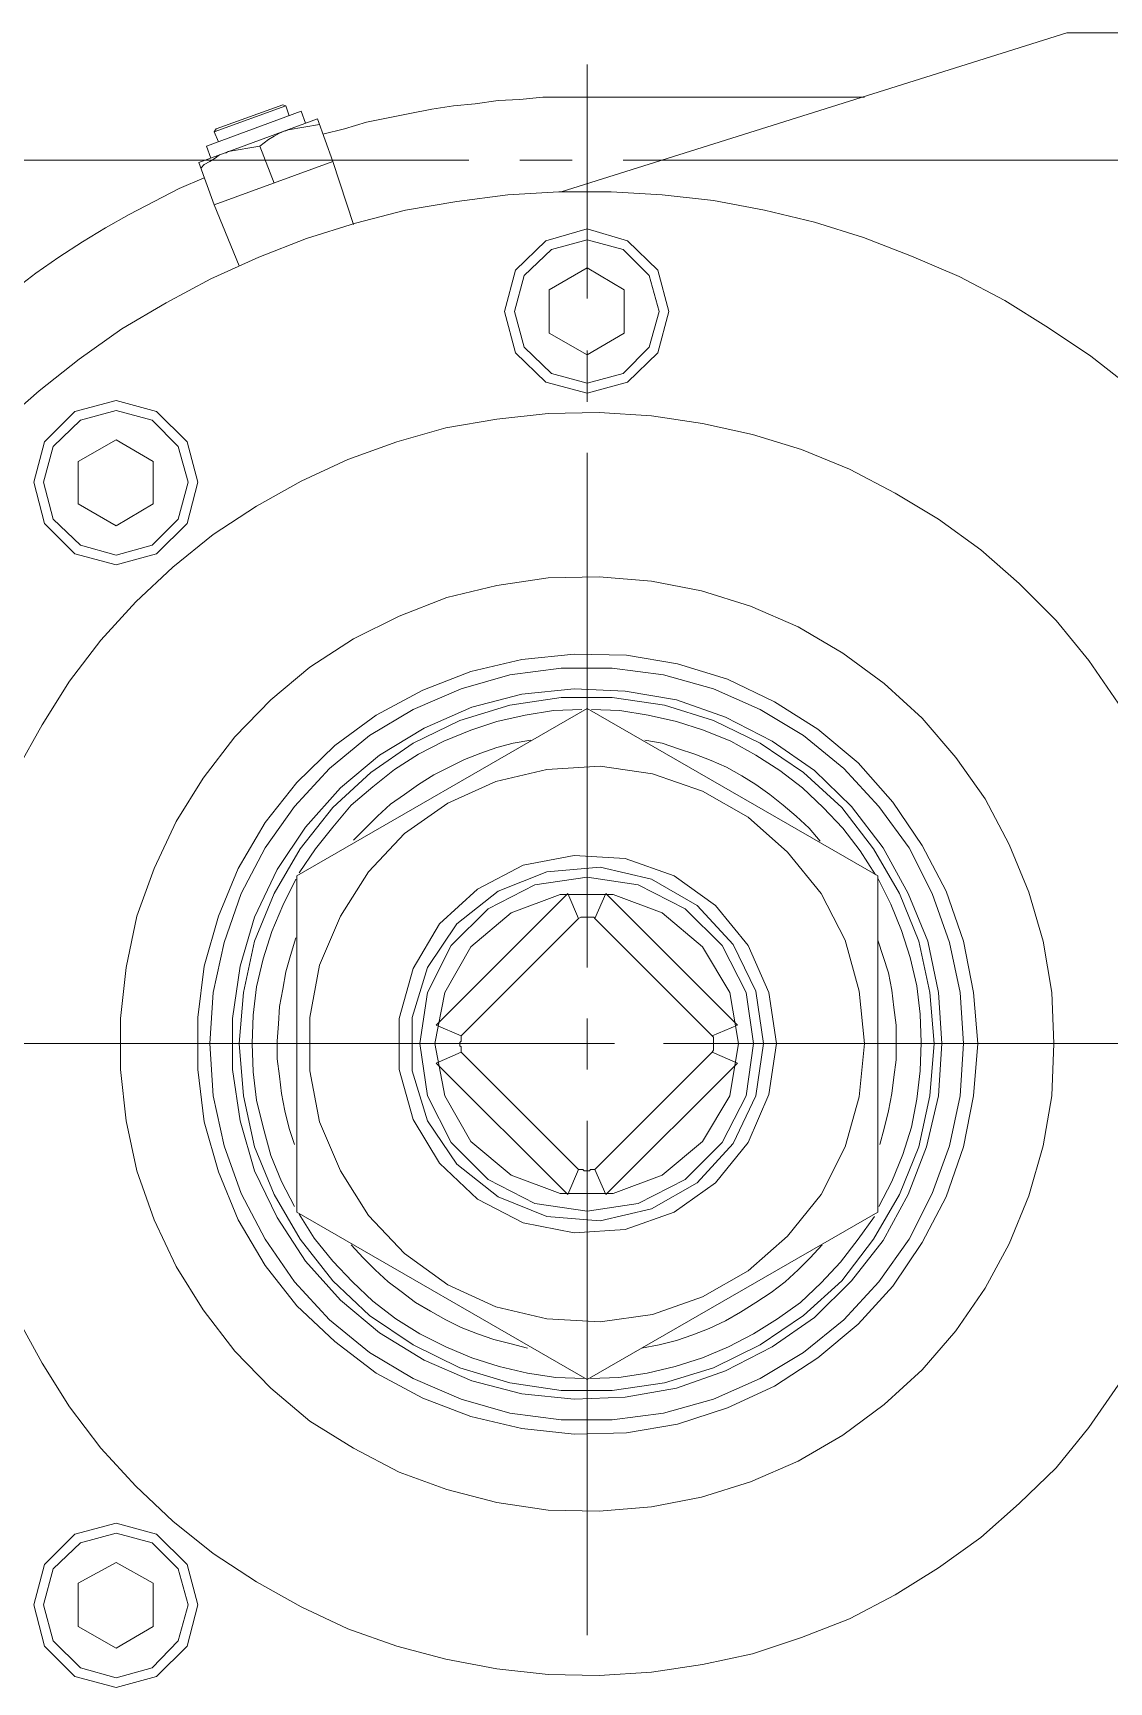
# Model space of a CAD drawing. Header units: millimetres. Extents: x 288 to 8834, y 20 to 9668.
# Drawn here: x 3253 to 3338.1, y 9006.3 to 9136.8 of the extents above; entities that cross this region are included whole.
import ezdxf

# ---------------------------------------------------------------- set-up
doc = ezdxf.new("R2010")
doc.units = ezdxf.units.MM
doc.layers.add('Layer1', color=7, linetype='Continuous')

# ---------------------------------------------------------------- blocks, each defined once
blk = doc.blocks.new('BLKF097')
at = {"layer": 'Layer1', "color": 7, "linetype": 'Continuous', "lineweight": 13}
for p, q in [((3271.26, 9128.14), (3270.92, 9127.88)), ((3271.61, 9128.4), (3271.26, 9128.14)), ((3272.04, 9128.66), (3271.61, 9128.4)), ((3272.47, 9128.91), (3272.04, 9128.66)), ((3272.9, 9129.09), (3272.47, 9128.91)), ((3272.98, 9129.09), (3272.9, 9129.09)), ((3273.16, 9129.17), (3272.98, 9129.09))]:
    blk.add_line(p, q, dxfattribs=at)
blk = doc.blocks.new('BLKF098')
at = {"layer": 'Layer1', "color": 7, "linetype": 'Continuous', "lineweight": 13}
for p, q in [((3267.39, 9126.93), (3266.96, 9126.67)), ((3267.73, 9127.19), (3267.39, 9126.93)), ((3268.16, 9127.36), (3267.73, 9127.19)), ((3268.25, 9127.36), (3268.16, 9127.36)), ((3268.42, 9127.45), (3268.25, 9127.36)), ((3266.96, 9126.67), (3266.52, 9126.42))]:
    blk.add_line(p, q, dxfattribs=at)
blk = doc.blocks.new('BLKF101')
at = {"layer": 'Layer1', "color": 7, "linetype": 'Continuous', "lineweight": 13}
for p, q in [((3273.84, 9070.1), (3296.84, 9083.36)), ((3273.84, 9043.49), (3273.84, 9070.1)), ((3319.83, 9070.1), (3319.83, 9043.49)), ((3296.84, 9030.23), (3273.84, 9043.49)), ((3319.83, 9043.49), (3296.84, 9030.23))]:
    blk.add_line(p, q, dxfattribs=at)
blk = doc.blocks.new('BLKF102')
at = {"layer": 'Layer1', "color": 7, "linetype": 'Continuous', "lineweight": 13}
for p, q in [((3293.65, 9078.54), (3289.6, 9077.59)), ((3297.87, 9078.8), (3293.65, 9078.54)), ((3302, 9078.19), (3297.87, 9078.8)), ((3289.6, 9077.59), (3285.81, 9075.87)), ((3305.97, 9076.81), (3302, 9078.19)), ((3285.81, 9075.87), (3282.37, 9073.46)), ((3309.58, 9074.75), (3305.97, 9076.81)), ((3312.68, 9071.99), (3309.58, 9074.75)), ((3282.37, 9073.46), (3279.53, 9070.44)), ((3315.35, 9068.72), (3312.68, 9071.99)), ((3279.53, 9070.44), (3277.29, 9066.91)), ((3317.25, 9065.02), (3315.35, 9068.72)), ((3277.29, 9066.91), (3275.65, 9063.04)), ((3318.37, 9060.97), (3317.25, 9065.02)), ((3275.65, 9063.04), (3274.88, 9058.9)), ((3318.8, 9056.84), (3318.37, 9060.97)), ((3274.88, 9058.9), (3274.88, 9054.68)), ((3274.88, 9054.68), (3275.65, 9050.64)), ((3317.25, 9048.66), (3318.37, 9052.62)), ((3275.65, 9050.64), (3277.29, 9046.76)), ((3315.35, 9044.87), (3317.25, 9048.66)), ((3277.29, 9046.76), (3279.53, 9043.23)), ((3312.68, 9041.59), (3315.35, 9044.87)), ((3279.53, 9043.23), (3282.37, 9040.22)), ((3309.58, 9038.84), (3312.68, 9041.59)), ((3282.37, 9040.22), (3285.81, 9037.72)), ((3305.97, 9036.77), (3309.58, 9038.84)), ((3285.81, 9037.72), (3289.6, 9036)), ((3302, 9035.39), (3305.97, 9036.77)), ((3289.6, 9036), (3293.65, 9035.05)), ((3297.87, 9034.79), (3302, 9035.39)), ((3293.65, 9035.05), (3297.87, 9034.79))]:
    blk.add_line(p, q, dxfattribs=at)
blk = doc.blocks.new('BLKF103')
at = {"layer": 'Layer1', "color": 7, "linetype": 'Continuous', "lineweight": 13}
for p, q in [((3291.76, 9070.96), (3288.14, 9069.06)), ((3295.8, 9071.73), (3291.76, 9070.96)), ((3299.85, 9071.48), (3295.8, 9071.73)), ((3303.73, 9070.1), (3299.85, 9071.48)), ((3307, 9067.77), (3303.73, 9070.1)), ((3288.14, 9069.06), (3285.13, 9066.31)), ((3309.58, 9064.59), (3307, 9067.77)), ((3285.13, 9066.31), (3283.06, 9062.78)), ((3311.22, 9060.88), (3309.58, 9064.59)), ((3283.06, 9062.78), (3281.94, 9058.82)), ((3311.82, 9056.84), (3311.22, 9060.88)), ((3281.94, 9058.82), (3281.94, 9054.77)), ((3281.94, 9054.77), (3283.06, 9050.81)), ((3309.58, 9049), (3311.22, 9052.79)), ((3283.06, 9050.81), (3285.13, 9047.36)), ((3307, 9045.81), (3309.58, 9049)), ((3285.13, 9047.36), (3288.14, 9044.52)), ((3303.73, 9043.49), (3307, 9045.81)), ((3288.14, 9044.52), (3291.76, 9042.63)), ((3299.85, 9042.11), (3303.73, 9043.49)), ((3291.76, 9042.63), (3295.8, 9041.85)), ((3295.8, 9041.85), (3299.85, 9042.11))]:
    blk.add_line(p, q, dxfattribs=at)
blk = doc.blocks.new('BLKF121')
at = {"layer": 'Layer1', "color": 7, "linetype": 'Continuous', "lineweight": 13}
for p, q in [((3256.71, 9106.18), (3254.56, 9104.11)), ((3259.55, 9106.95), (3256.71, 9106.18)), ((3262.39, 9106.18), (3259.55, 9106.95)), ((3264.46, 9104.11), (3262.39, 9106.18)), ((3254.56, 9104.11), (3253.78, 9101.27)), ((3265.23, 9101.27), (3264.46, 9104.11)), ((3253.78, 9101.27), (3254.56, 9098.34)), ((3254.56, 9098.34), (3256.71, 9096.28)), ((3262.39, 9096.28), (3264.46, 9098.34)), ((3256.71, 9096.28), (3259.55, 9095.5)), ((3259.55, 9095.5), (3262.39, 9096.28))]:
    blk.add_line(p, q, dxfattribs=at)
blk = doc.blocks.new('BLKF122')
at = {"layer": 'Layer1', "color": 7, "linetype": 'Continuous', "lineweight": 13}
for p, q in [((3259.55, 9107.73), (3256.28, 9106.87)), ((3262.74, 9106.87), (3259.55, 9107.73)), ((3256.28, 9106.87), (3253.87, 9104.46)), ((3265.15, 9104.46), (3262.74, 9106.87)), ((3253.87, 9104.46), (3253.01, 9101.27)), ((3266.01, 9101.27), (3265.15, 9104.46)), ((3253.01, 9101.27), (3253.87, 9098)), ((3253.87, 9098), (3256.28, 9095.59)), ((3262.74, 9095.59), (3265.15, 9098)), ((3256.28, 9095.59), (3259.55, 9094.73)), ((3259.55, 9094.73), (3262.74, 9095.59))]:
    blk.add_line(p, q, dxfattribs=at)
blk = doc.blocks.new('BLKF123')
at = {"layer": 'Layer1', "color": 7, "linetype": 'Continuous', "lineweight": 13}
for p, q in [((3293.56, 9120.39), (3291.15, 9118.06)), ((3296.84, 9121.34), (3293.56, 9120.39)), ((3300.02, 9120.39), (3296.84, 9121.34)), ((3302.43, 9118.06), (3300.02, 9120.39)), ((3291.15, 9118.06), (3290.29, 9114.79)), ((3303.3, 9114.79), (3302.43, 9118.06)), ((3290.29, 9114.79), (3291.15, 9111.52)), ((3291.15, 9111.52), (3293.56, 9109.19)), ((3300.02, 9109.19), (3302.43, 9111.52)), ((3293.56, 9109.19), (3296.84, 9108.33)), ((3296.84, 9108.33), (3300.02, 9109.19))]:
    blk.add_line(p, q, dxfattribs=at)
blk = doc.blocks.new('BLKF124')
at = {"layer": 'Layer1', "color": 7, "linetype": 'Continuous', "lineweight": 13}
for p, q in [((3296.84, 9120.47), (3294, 9119.7)), ((3299.68, 9119.7), (3296.84, 9120.47)), ((3294, 9119.7), (3291.84, 9117.63)), ((3301.75, 9117.63), (3299.68, 9119.7)), ((3291.84, 9117.63), (3291.07, 9114.79)), ((3302.52, 9114.79), (3301.75, 9117.63)), ((3291.07, 9114.79), (3291.84, 9111.95)), ((3291.84, 9111.95), (3294, 9109.88)), ((3299.68, 9109.88), (3301.75, 9111.95)), ((3294, 9109.88), (3296.84, 9109.11)), ((3296.84, 9109.11), (3299.68, 9109.88))]:
    blk.add_line(p, q, dxfattribs=at)
blk = doc.blocks.new('BLKF133')
at = {"layer": 'Layer1', "color": 7, "linetype": 'Continuous', "lineweight": 13}
for p, q in [((3262.48, 9014.12), (3259.55, 9015.76)), ((3256.54, 9014.12), (3256.54, 9010.68)), ((3262.48, 9010.68), (3262.48, 9014.12)), ((3256.54, 9010.68), (3259.55, 9008.96)), ((3259.55, 9008.96), (3262.48, 9010.68))]:
    blk.add_line(p, q, dxfattribs=at)
blk = doc.blocks.new('BLKF134')
at = {"layer": 'Layer1', "color": 7, "linetype": 'Continuous', "lineweight": 13}
for p, q in [((3256.71, 9017.31), (3254.56, 9015.24)), ((3259.55, 9018.08), (3256.71, 9017.31)), ((3262.39, 9017.31), (3259.55, 9018.08)), ((3264.46, 9015.24), (3262.39, 9017.31)), ((3254.56, 9015.24), (3253.78, 9012.4)), ((3265.23, 9012.4), (3264.46, 9015.24)), ((3253.78, 9012.4), (3254.56, 9009.56)), ((3254.56, 9009.56), (3256.71, 9007.41)), ((3262.39, 9007.41), (3264.46, 9009.56)), ((3256.71, 9007.41), (3259.55, 9006.63)), ((3259.55, 9006.63), (3262.39, 9007.41))]:
    blk.add_line(p, q, dxfattribs=at)
blk = doc.blocks.new('BLKF135')
at = {"layer": 'Layer1', "color": 7, "linetype": 'Continuous', "lineweight": 13}
for p, q in [((3259.55, 9018.86), (3256.28, 9018)), ((3262.74, 9018), (3259.55, 9018.86)), ((3256.28, 9018), (3253.87, 9015.59)), ((3265.15, 9015.59), (3262.74, 9018)), ((3253.87, 9015.59), (3253.01, 9012.4)), ((3266.01, 9012.4), (3265.15, 9015.59)), ((3253.01, 9012.4), (3253.87, 9009.13)), ((3253.87, 9009.13), (3256.28, 9006.72)), ((3262.74, 9006.72), (3265.15, 9009.13)), ((3256.28, 9006.72), (3259.55, 9005.86)), ((3259.55, 9005.86), (3262.74, 9006.72))]:
    blk.add_line(p, q, dxfattribs=at)
blk = doc.blocks.new('BLKF139')
at = {"layer": 'Layer1', "color": 7, "linetype": 'Continuous', "lineweight": 13}
for p, q in [((3295.8, 9087.67), (3291.67, 9087.23)), ((3299.94, 9087.58), (3295.8, 9087.67)), ((3303.98, 9086.89), (3299.94, 9087.58)), ((3287.62, 9086.29), (3283.83, 9084.82)), ((3291.67, 9087.23), (3287.62, 9086.29)), ((3307.95, 9085.68), (3303.98, 9086.89)), ((3311.65, 9083.88), (3307.95, 9085.68)), ((3283.83, 9084.82), (3280.13, 9082.84)), ((3315.09, 9081.72), (3311.65, 9083.88)), ((3280.13, 9082.84), (3276.86, 9080.43)), ((3318.28, 9079.05), (3315.09, 9081.72)), ((3276.86, 9080.43), (3273.84, 9077.5)), ((3321.04, 9075.95), (3318.28, 9079.05)), ((3273.84, 9077.5), (3271.35, 9074.32)), ((3323.36, 9072.51), (3321.04, 9075.95)), ((3271.35, 9074.32), (3269.19, 9070.7)), ((3325.25, 9068.89), (3323.36, 9072.51)), ((3269.19, 9070.7), (3267.64, 9066.91)), ((3326.63, 9064.93), (3325.25, 9068.89)), ((3267.64, 9066.91), (3266.52, 9062.95)), ((3327.41, 9060.88), (3326.63, 9064.93)), ((3266.52, 9062.95), (3266.01, 9058.9)), ((3327.75, 9056.84), (3327.41, 9060.88)), ((3266.01, 9058.9), (3266.01, 9054.77)), ((3266.01, 9054.77), (3266.52, 9050.64)), ((3326.63, 9048.66), (3327.41, 9052.7)), ((3266.52, 9050.64), (3267.64, 9046.67)), ((3325.25, 9044.69), (3326.63, 9048.66)), ((3267.64, 9046.67), (3269.19, 9042.89)), ((3323.36, 9041.08), (3325.25, 9044.69)), ((3269.19, 9042.89), (3271.35, 9039.27)), ((3321.04, 9037.63), (3323.36, 9041.08)), ((3271.35, 9039.27), (3273.84, 9036.08)), ((3318.28, 9034.62), (3321.04, 9037.63)), ((3273.84, 9036.08), (3276.86, 9033.24)), ((3315.09, 9031.95), (3318.28, 9034.62)), ((3276.86, 9033.24), (3280.13, 9030.74)), ((3311.65, 9029.71), (3315.09, 9031.95)), ((3280.13, 9030.74), (3283.83, 9028.76)), ((3307.95, 9027.99), (3311.65, 9029.71)), ((3283.83, 9028.76), (3287.62, 9027.3)), ((3303.98, 9026.7), (3307.95, 9027.99)), ((3287.62, 9027.3), (3291.67, 9026.35)), ((3291.67, 9026.35), (3295.8, 9025.92)), ((3299.94, 9026.01), (3303.98, 9026.7)), ((3295.8, 9025.92), (3299.94, 9026.01))]:
    blk.add_line(p, q, dxfattribs=at)
blk = doc.blocks.new('BLKF140')
at = {"layer": 'Layer1', "color": 7, "linetype": 'Continuous', "lineweight": 13}
for p, q in [((3295.8, 9084.91), (3291.67, 9084.48)), ((3299.85, 9084.74), (3295.8, 9084.91)), ((3291.67, 9084.48), (3287.71, 9083.45)), ((3303.9, 9084.05), (3299.85, 9084.74)), ((3307.77, 9082.67), (3303.9, 9084.05)), ((3287.71, 9083.45), (3283.92, 9081.81)), ((3311.48, 9080.78), (3307.77, 9082.67)), ((3283.92, 9081.81), (3280.39, 9079.66)), ((3314.84, 9078.45), (3311.48, 9080.78)), ((3280.39, 9079.66), (3277.29, 9077.07)), ((3317.76, 9075.61), (3314.84, 9078.45)), ((3277.29, 9077.07), (3274.53, 9073.97)), ((3320.26, 9072.34), (3317.76, 9075.61)), ((3274.53, 9073.97), (3272.29, 9070.61)), ((3322.24, 9068.72), (3320.26, 9072.34)), ((3272.29, 9070.61), (3270.49, 9066.83)), ((3323.79, 9064.93), (3322.24, 9068.72)), ((3270.49, 9066.83), (3269.37, 9062.95)), ((3324.65, 9060.88), (3323.79, 9064.93)), ((3269.37, 9062.95), (3268.76, 9058.82)), ((3324.91, 9056.84), (3324.65, 9060.88)), ((3268.76, 9058.82), (3268.76, 9054.77)), ((3268.76, 9054.77), (3269.37, 9050.72)), ((3323.7, 9048.66), (3324.65, 9052.7)), ((3269.37, 9050.72), (3270.49, 9046.76)), ((3322.24, 9044.87), (3323.7, 9048.66)), ((3270.49, 9046.76), (3272.29, 9043.06)), ((3320.26, 9041.25), (3322.24, 9044.87)), ((3272.29, 9043.06), (3274.53, 9039.61)), ((3317.76, 9038.06), (3320.26, 9041.25)), ((3274.53, 9039.61), (3277.29, 9036.51)), ((3314.84, 9035.14), (3317.76, 9038.06)), ((3277.29, 9036.51), (3280.39, 9033.93)), ((3311.48, 9032.81), (3314.84, 9035.14)), ((3280.39, 9033.93), (3283.92, 9031.78)), ((3307.77, 9030.92), (3311.48, 9032.81)), ((3283.92, 9031.78), (3287.71, 9030.14)), ((3287.71, 9030.14), (3291.67, 9029.11)), ((3303.9, 9029.54), (3307.77, 9030.92)), ((3291.67, 9029.11), (3295.8, 9028.68)), ((3295.8, 9028.68), (3299.85, 9028.85)), ((3299.85, 9028.85), (3303.9, 9029.54))]:
    blk.add_line(p, q, dxfattribs=at)
blk = doc.blocks.new('BLKF141')
at = {"layer": 'Layer1', "color": 7, "linetype": 'Continuous', "lineweight": 13}
for p, q in [((3294.77, 9086.55), (3290.72, 9086.03)), ((3298.82, 9086.55), (3294.77, 9086.55)), ((3302.87, 9086.03), (3298.82, 9086.55)), ((3286.85, 9084.91), (3283.06, 9083.27)), ((3290.72, 9086.03), (3286.85, 9084.91)), ((3306.83, 9084.91), (3302.87, 9086.03)), ((3310.53, 9083.27), (3306.83, 9084.91)), ((3283.06, 9083.27), (3279.61, 9081.21)), ((3313.97, 9081.21), (3310.53, 9083.27)), ((3279.61, 9081.21), (3276.43, 9078.62)), ((3317.16, 9078.62), (3313.97, 9081.21)), ((3276.43, 9078.62), (3273.67, 9075.61)), ((3319.92, 9075.61), (3317.16, 9078.62)), ((3273.67, 9075.61), (3271.35, 9072.34)), ((3322.33, 9072.34), (3319.92, 9075.61)), ((3271.35, 9072.34), (3269.45, 9068.72)), ((3324.14, 9068.72), (3322.33, 9072.34)), ((3269.45, 9068.72), (3268.08, 9064.84)), ((3325.51, 9064.84), (3324.14, 9068.72)), ((3268.08, 9064.84), (3267.21, 9060.88)), ((3326.37, 9060.88), (3325.51, 9064.84)), ((3267.21, 9060.88), (3266.96, 9056.84)), ((3326.63, 9056.84), (3326.37, 9060.88)), ((3266.96, 9056.84), (3267.21, 9052.7)), ((3267.21, 9052.7), (3268.08, 9048.74)), ((3325.51, 9048.74), (3326.37, 9052.7)), ((3268.08, 9048.74), (3269.45, 9044.95)), ((3324.14, 9044.95), (3325.51, 9048.74)), ((3269.45, 9044.95), (3271.35, 9041.34)), ((3322.33, 9041.34), (3324.14, 9044.95)), ((3271.35, 9041.34), (3273.67, 9037.98)), ((3319.92, 9037.98), (3322.33, 9041.34)), ((3273.67, 9037.98), (3276.43, 9034.96)), ((3317.16, 9034.96), (3319.92, 9037.98)), ((3276.43, 9034.96), (3279.61, 9032.38)), ((3313.97, 9032.38), (3317.16, 9034.96)), ((3279.61, 9032.38), (3283.06, 9030.31)), ((3310.53, 9030.31), (3313.97, 9032.38)), ((3283.06, 9030.31), (3286.85, 9028.68)), ((3306.83, 9028.68), (3310.53, 9030.31)), ((3286.85, 9028.68), (3290.72, 9027.56)), ((3290.72, 9027.56), (3294.77, 9027.04)), ((3298.82, 9027.04), (3302.87, 9027.56)), ((3302.87, 9027.56), (3306.83, 9028.68)), ((3294.77, 9027.04), (3298.82, 9027.04))]:
    blk.add_line(p, q, dxfattribs=at)
blk = doc.blocks.new('BLKF542')
at = {"layer": 'Layer1', "color": 7, "linetype": 'Continuous', "lineweight": 13}
for p, q in [((3290.72, 9083.62), (3286.76, 9082.41)), ((3294.77, 9084.22), (3290.72, 9083.62)), ((3298.82, 9084.22), (3294.77, 9084.22)), ((3302.95, 9083.62), (3298.82, 9084.22)), ((3306.83, 9082.41), (3302.95, 9083.62)), ((3286.76, 9082.41), (3283.06, 9080.6)), ((3310.53, 9080.6), (3306.83, 9082.41)), ((3283.06, 9080.6), (3279.7, 9078.28)), ((3313.97, 9078.28), (3310.53, 9080.6)), ((3279.7, 9078.28), (3276.69, 9075.52)), ((3316.99, 9075.52), (3313.97, 9078.28)), ((3276.69, 9075.52), (3274.1, 9072.25)), ((3319.49, 9072.25), (3316.99, 9075.52)), ((3274.1, 9072.25), (3272.04, 9068.72)), ((3321.55, 9068.72), (3319.49, 9072.25)), ((3272.04, 9068.72), (3270.49, 9064.93)), ((3323.1, 9064.93), (3321.55, 9068.72)), ((3270.49, 9064.93), (3269.63, 9060.88)), ((3323.96, 9060.88), (3323.1, 9064.93)), ((3269.63, 9060.88), (3269.28, 9056.84)), ((3324.31, 9056.84), (3323.96, 9060.88)), ((3269.28, 9056.84), (3269.63, 9052.7)), ((3269.63, 9052.7), (3270.49, 9048.66)), ((3323.1, 9048.66), (3323.96, 9052.7)), ((3270.49, 9048.66), (3272.04, 9044.87)), ((3321.55, 9044.87), (3323.1, 9048.66)), ((3272.04, 9044.87), (3274.1, 9041.34)), ((3319.49, 9041.34), (3321.55, 9044.87)), ((3274.1, 9041.34), (3276.69, 9038.06)), ((3316.99, 9038.06), (3319.49, 9041.34)), ((3276.69, 9038.06), (3279.61, 9035.31)), ((3313.97, 9035.31), (3316.99, 9038.06)), ((3279.61, 9035.31), (3283.06, 9032.98)), ((3310.53, 9032.98), (3313.97, 9035.31)), ((3283.06, 9032.98), (3286.76, 9031.17)), ((3306.83, 9031.17), (3310.53, 9032.98)), ((3286.76, 9031.17), (3290.72, 9029.97)), ((3302.95, 9029.97), (3306.83, 9031.17)), ((3290.72, 9029.97), (3294.77, 9029.37)), ((3294.77, 9029.37), (3298.82, 9029.37)), ((3298.82, 9029.37), (3302.95, 9029.97))]:
    blk.add_line(p, q, dxfattribs=at)
blk = doc.blocks.new('BLKF550')
at = {"layer": 'Layer1', "color": 7, "linetype": 'Continuous', "lineweight": 13}
for p, q in [((3296.15, 9046.85), (3296.49, 9046.85)), ((3296.49, 9046.85), (3296.58, 9046.76)), ((3296.58, 9046.76), (3297.01, 9046.76)), ((3297.01, 9046.76), (3297.1, 9046.85)), ((3297.1, 9046.85), (3297.18, 9046.85)), ((3297.18, 9046.85), (3297.35, 9046.85))]:
    blk.add_line(p, q, dxfattribs=at)
blk = doc.blocks.new('BLKF551')
at = {"layer": 'Layer1', "color": 7, "linetype": 'Continuous', "lineweight": 13}
for p, q in [((3286.85, 9057.01), (3286.76, 9056.92)), ((3286.76, 9056.92), (3286.76, 9056.66)), ((3286.76, 9056.66), (3286.85, 9056.58)), ((3286.85, 9057.44), (3286.85, 9057.01)), ((3286.85, 9056.58), (3286.85, 9056.49)), ((3286.85, 9056.49), (3286.85, 9056.41)), ((3286.85, 9056.41), (3286.85, 9056.32))]:
    blk.add_line(p, q, dxfattribs=at)
blk = doc.blocks.new('BLKF552')
at = {"layer": 'Layer1', "color": 7, "linetype": 'Continuous', "lineweight": 13}
for p, q in [((3294.68, 9068.63), (3290.81, 9067.17)), ((3298.9, 9068.63), (3294.68, 9068.63)), ((3302.78, 9067.17), (3298.9, 9068.63)), ((3290.81, 9067.17), (3287.62, 9064.5)), ((3305.97, 9064.5), (3302.78, 9067.17)), ((3287.62, 9064.5), (3285.56, 9060.88)), ((3308.12, 9060.88), (3305.97, 9064.5)), ((3285.56, 9060.88), (3284.78, 9056.84)), ((3308.81, 9056.84), (3308.12, 9060.88)), ((3284.78, 9056.84), (3285.56, 9052.7)), ((3285.56, 9052.7), (3287.62, 9049.09)), ((3305.97, 9049.09), (3308.12, 9052.7)), ((3287.62, 9049.09), (3290.81, 9046.42)), ((3302.78, 9046.42), (3305.97, 9049.09)), ((3290.81, 9046.42), (3294.68, 9044.95)), ((3298.9, 9044.95), (3302.78, 9046.42)), ((3294.68, 9044.95), (3298.9, 9044.95))]:
    blk.add_line(p, q, dxfattribs=at)
blk = doc.blocks.new('BLKF553')
at = {"layer": 'Layer1', "color": 7, "linetype": 'Continuous', "lineweight": 13}
for p, q in [((3292.7, 9069.41), (3289, 9067.51)), ((3296.84, 9070.01), (3292.7, 9069.41)), ((3300.88, 9069.41), (3296.84, 9070.01)), ((3304.59, 9067.51), (3300.88, 9069.41)), ((3289, 9067.51), (3286.07, 9064.59)), ((3307.52, 9064.59), (3304.59, 9067.51)), ((3286.07, 9064.59), (3284.18, 9060.88)), ((3309.41, 9060.88), (3307.52, 9064.59)), ((3284.18, 9060.88), (3283.58, 9056.84)), ((3310.01, 9056.84), (3309.41, 9060.88)), ((3283.58, 9056.84), (3284.18, 9052.7)), ((3284.18, 9052.7), (3286.07, 9049)), ((3307.52, 9049), (3309.41, 9052.7)), ((3286.07, 9049), (3289, 9046.07)), ((3304.59, 9046.07), (3307.52, 9049)), ((3289, 9046.07), (3292.7, 9044.18)), ((3300.88, 9044.18), (3304.59, 9046.07)), ((3292.7, 9044.18), (3296.84, 9043.57)), ((3296.84, 9043.57), (3300.88, 9044.18))]:
    blk.add_line(p, q, dxfattribs=at)
blk = doc.blocks.new('BLKF554')
at = {"layer": 'Layer1', "color": 7, "linetype": 'Continuous', "lineweight": 13}
for p, q in [((3297.87, 9070.79), (3293.65, 9070.44)), ((3301.92, 9069.84), (3297.87, 9070.79)), ((3293.65, 9070.44), (3289.78, 9068.89)), ((3305.53, 9067.77), (3301.92, 9069.84)), ((3289.78, 9068.89), (3286.5, 9066.31)), ((3308.38, 9064.67), (3305.53, 9067.77)), ((3286.5, 9066.31), (3284.18, 9062.86)), ((3310.18, 9060.97), (3308.38, 9064.67)), ((3284.18, 9062.86), (3282.97, 9058.9)), ((3310.79, 9056.84), (3310.18, 9060.97)), ((3282.97, 9058.9), (3282.97, 9054.68)), ((3282.97, 9054.68), (3284.18, 9050.72)), ((3308.38, 9048.91), (3310.18, 9052.7)), ((3284.18, 9050.72), (3286.5, 9047.28)), ((3305.53, 9045.81), (3308.38, 9048.91)), ((3286.5, 9047.28), (3289.78, 9044.69)), ((3301.92, 9043.75), (3305.53, 9045.81)), ((3289.78, 9044.69), (3293.65, 9043.14)), ((3293.65, 9043.14), (3297.87, 9042.8)), ((3297.87, 9042.8), (3301.92, 9043.75))]:
    blk.add_line(p, q, dxfattribs=at)
blk = doc.blocks.new('BLKF555')
at = {"layer": 'Layer1', "color": 7, "linetype": 'Continuous', "lineweight": 13}
for p, q in [((3292.7, 9069.41), (3289, 9067.51)), ((3296.84, 9070.01), (3292.7, 9069.41)), ((3300.88, 9069.41), (3296.84, 9070.01)), ((3304.59, 9067.51), (3300.88, 9069.41)), ((3289, 9067.51), (3286.07, 9064.59)), ((3307.52, 9064.59), (3304.59, 9067.51)), ((3286.07, 9064.59), (3284.18, 9060.88)), ((3309.41, 9060.88), (3307.52, 9064.59)), ((3284.18, 9060.88), (3283.58, 9056.84)), ((3310.01, 9056.84), (3309.41, 9060.88)), ((3283.58, 9056.84), (3284.18, 9052.7)), ((3284.18, 9052.7), (3286.07, 9049)), ((3307.52, 9049), (3309.41, 9052.7)), ((3286.07, 9049), (3289, 9046.07)), ((3304.59, 9046.07), (3307.52, 9049)), ((3289, 9046.07), (3292.7, 9044.18)), ((3300.88, 9044.18), (3304.59, 9046.07)), ((3292.7, 9044.18), (3296.84, 9043.57)), ((3296.84, 9043.57), (3300.88, 9044.18))]:
    blk.add_line(p, q, dxfattribs=at)
blk = doc.blocks.new('BLKF622')
at = {"layer": 'Layer1', "color": 7, "linetype": 'Continuous', "lineweight": 13}
for p, q in [((3278.15, 9040.91), (3279.1, 9039.87)), ((3279.1, 9039.87), (3280.04, 9038.92)), ((3280.04, 9038.92), (3281.08, 9037.98)), ((3281.08, 9037.98), (3282.11, 9037.2)), ((3282.11, 9037.2), (3283.23, 9036.34)), ((3283.23, 9036.34), (3284.44, 9035.65)), ((3284.44, 9035.65), (3285.64, 9034.96)), ((3285.64, 9034.96), (3286.85, 9034.36)), ((3286.85, 9034.36), (3288.14, 9033.84)), ((3288.14, 9033.84), (3289.43, 9033.41)), ((3289.43, 9033.41), (3290.81, 9033.07))]:
    blk.add_line(p, q, dxfattribs=at)
blk = doc.blocks.new('BLKF623')
at = {"layer": 'Layer1', "color": 7, "linetype": 'Continuous', "lineweight": 13}
for p, q in [((3313.54, 9038.92), (3314.49, 9039.87)), ((3311.39, 9037.12), (3312.51, 9037.98)), ((3312.51, 9037.98), (3313.54, 9038.92)), ((3310.18, 9036.34), (3311.39, 9037.12)), ((3307.77, 9034.88), (3308.98, 9035.57)), ((3308.98, 9035.57), (3310.18, 9036.34)), ((3305.19, 9033.76), (3306.48, 9034.27)), ((3306.48, 9034.27), (3307.77, 9034.88)), ((3301.14, 9032.72), (3302.52, 9032.98)), ((3302.52, 9032.98), (3303.9, 9033.33)), ((3303.9, 9033.33), (3305.19, 9033.76))]:
    blk.add_line(p, q, dxfattribs=at)
blk = doc.blocks.new('BLKF624')
at = {"layer": 'Layer1', "color": 7, "linetype": 'Continuous', "lineweight": 13}
for p, q in [((3320.69, 9062.43), (3320.26, 9063.73)), ((3320.95, 9061.06), (3320.69, 9062.43)), ((3321.12, 9059.68), (3320.95, 9061.06)), ((3321.29, 9058.3), (3321.12, 9059.68)), ((3321.29, 9056.92), (3321.29, 9058.3)), ((3321.29, 9055.54), (3321.29, 9056.92)), ((3321.12, 9054.17), (3321.29, 9055.54)), ((3320.95, 9052.87), (3321.12, 9054.17)), ((3320.69, 9051.5), (3320.95, 9052.87)), ((3320.35, 9050.12), (3320.69, 9051.5)), ((3320, 9048.83), (3320.35, 9050.12))]:
    blk.add_line(p, q, dxfattribs=at)
blk = doc.blocks.new('BLKF625')
at = {"layer": 'Layer1', "color": 7, "linetype": 'Continuous', "lineweight": 13}
for p, q in [((3304.07, 9080.17), (3302.78, 9080.6)), ((3305.36, 9079.74), (3304.07, 9080.17)), ((3306.65, 9079.23), (3305.36, 9079.74)), ((3307.86, 9078.71), (3306.65, 9079.23)), ((3309.07, 9078.02), (3307.86, 9078.71)), ((3310.18, 9077.33), (3309.07, 9078.02)), ((3311.3, 9076.56), (3310.18, 9077.33)), ((3312.34, 9075.7), (3311.3, 9076.56)), ((3313.37, 9074.83), (3312.34, 9075.7)), ((3314.4, 9073.89), (3313.37, 9074.83)), ((3315.27, 9072.85), (3314.4, 9073.89))]:
    blk.add_line(p, q, dxfattribs=at)
blk = doc.blocks.new('BLKF626')
at = {"layer": 'Layer1', "color": 7, "linetype": 'Continuous', "lineweight": 13}
for p, q in [((3288.4, 9079.83), (3287.11, 9079.31)), ((3289.69, 9080.26), (3288.4, 9079.83)), ((3290.98, 9080.6), (3289.69, 9080.26)), ((3292.36, 9080.86), (3290.98, 9080.6)), ((3285.9, 9078.71), (3284.7, 9078.11)), ((3287.11, 9079.31), (3285.9, 9078.71)), ((3283.49, 9077.33), (3282.37, 9076.56)), ((3284.7, 9078.11), (3283.49, 9077.33)), ((3281.25, 9075.78), (3280.22, 9074.83)), ((3282.37, 9076.56), (3281.25, 9075.78)), ((3280.22, 9074.83), (3279.27, 9073.89))]:
    blk.add_line(p, q, dxfattribs=at)
blk = doc.blocks.new('BLKF627')
at = {"layer": 'Layer1', "color": 7, "linetype": 'Continuous', "lineweight": 13}
for p, q in [((3273.76, 9065.19), (3273.33, 9063.81)), ((3273.33, 9063.81), (3272.98, 9062.52)), ((3272.98, 9062.52), (3272.73, 9061.14)), ((3272.73, 9061.14), (3272.47, 9059.76)), ((3272.47, 9059.76), (3272.38, 9058.39)), ((3272.38, 9058.39), (3272.29, 9057.01)), ((3272.29, 9057.01), (3272.29, 9055.63)), ((3272.29, 9055.63), (3272.47, 9054.25)), ((3272.47, 9054.25), (3272.64, 9052.87)), ((3272.64, 9052.87), (3272.9, 9051.5)), ((3272.9, 9051.5), (3273.24, 9050.12))]:
    blk.add_line(p, q, dxfattribs=at)
blk = doc.blocks.new('BLKF628')
at = {"layer": 'Layer1', "color": 7, "linetype": 'Continuous', "lineweight": 13}
for p, q in [((3289.69, 9082.33), (3287.62, 9081.64)), ((3291.93, 9082.84), (3289.69, 9082.33)), ((3294.17, 9083.19), (3291.93, 9082.84)), ((3296.41, 9083.27), (3294.17, 9083.19)), ((3287.62, 9081.64), (3285.47, 9080.78)), ((3283.49, 9079.74), (3281.59, 9078.54)), ((3285.47, 9080.78), (3283.49, 9079.74)), ((3281.59, 9078.54), (3279.87, 9077.16)), ((3279.87, 9077.16), (3278.15, 9075.7)), ((3278.15, 9075.7), (3276.69, 9073.97)), ((3276.69, 9073.97), (3275.31, 9072.25))]:
    blk.add_line(p, q, dxfattribs=at)
blk = doc.blocks.new('BLKF629')
at = {"layer": 'Layer1', "color": 7, "linetype": 'Continuous', "lineweight": 13}
for p, q in [((3301.66, 9082.84), (3299.42, 9083.19)), ((3303.9, 9082.33), (3301.66, 9082.84)), ((3306.05, 9081.64), (3303.9, 9082.33)), ((3308.2, 9080.78), (3306.05, 9081.64)), ((3310.18, 9079.66), (3308.2, 9080.78)), ((3312.08, 9078.45), (3310.18, 9079.66)), ((3313.89, 9077.07), (3312.08, 9078.45)), ((3315.52, 9075.52), (3313.89, 9077.07)), ((3317.07, 9073.89), (3315.52, 9075.52)), ((3318.45, 9072.08), (3317.07, 9073.89)), ((3319.66, 9070.18), (3318.45, 9072.08))]:
    blk.add_line(p, q, dxfattribs=at)
blk = doc.blocks.new('BLKF630')
at = {"layer": 'Layer1', "color": 7, "linetype": 'Continuous', "lineweight": 13}
for p, q in [((3321.72, 9065.79), (3320.86, 9067.86)), ((3322.41, 9063.64), (3321.72, 9065.79)), ((3322.93, 9061.4), (3322.41, 9063.64)), ((3323.19, 9059.16), (3322.93, 9061.4)), ((3323.27, 9056.92), (3323.19, 9059.16)), ((3323.19, 9054.68), (3323.27, 9056.92)), ((3322.93, 9052.44), (3323.19, 9054.68)), ((3322.5, 9050.21), (3322.93, 9052.44)), ((3321.81, 9048.05), (3322.5, 9050.21)), ((3320.95, 9045.9), (3321.81, 9048.05)), ((3319.92, 9043.92), (3320.95, 9045.9))]:
    blk.add_line(p, q, dxfattribs=at)
blk = doc.blocks.new('BLKF631')
at = {"layer": 'Layer1', "color": 7, "linetype": 'Continuous', "lineweight": 13}
for p, q in [((3316.9, 9039.53), (3318.28, 9041.34)), ((3315.35, 9037.89), (3316.9, 9039.53)), ((3313.72, 9036.34), (3315.35, 9037.89)), ((3311.91, 9035.05), (3313.72, 9036.34)), ((3310.01, 9033.84), (3311.91, 9035.05)), ((3305.97, 9031.95), (3308.03, 9032.81)), ((3308.03, 9032.81), (3310.01, 9033.84)), ((3303.81, 9031.26), (3305.97, 9031.95)), ((3297.1, 9030.31), (3299.33, 9030.4)), ((3299.33, 9030.4), (3301.57, 9030.74)), ((3301.57, 9030.74), (3303.81, 9031.26))]:
    blk.add_line(p, q, dxfattribs=at)
blk = doc.blocks.new('BLKF632')
at = {"layer": 'Layer1', "color": 7, "linetype": 'Continuous', "lineweight": 13}
for p, q in [((3274.02, 9043.32), (3275.22, 9041.42)), ((3275.22, 9041.42), (3276.69, 9039.61)), ((3276.69, 9039.61), (3278.24, 9037.98)), ((3278.24, 9037.98), (3279.87, 9036.43)), ((3279.87, 9036.43), (3281.68, 9035.05)), ((3281.68, 9035.05), (3283.58, 9033.84)), ((3283.58, 9033.84), (3285.64, 9032.81)), ((3285.64, 9032.81), (3287.71, 9031.95)), ((3287.71, 9031.95), (3289.86, 9031.26)), ((3289.86, 9031.26), (3292.1, 9030.74)), ((3292.1, 9030.74), (3294.34, 9030.4))]:
    blk.add_line(p, q, dxfattribs=at)
blk = doc.blocks.new('BLKF633')
at = {"layer": 'Layer1', "color": 7, "linetype": 'Continuous', "lineweight": 13}
for p, q in [((3271.86, 9065.71), (3272.73, 9067.77)), ((3271.18, 9063.55), (3271.86, 9065.71)), ((3270.66, 9061.31), (3271.18, 9063.55)), ((3270.4, 9059.08), (3270.66, 9061.31)), ((3270.31, 9056.84), (3270.4, 9059.08)), ((3270.4, 9054.6), (3270.31, 9056.84)), ((3270.66, 9052.36), (3270.4, 9054.6)), ((3271.18, 9050.21), (3270.66, 9052.36)), ((3271.78, 9047.97), (3271.18, 9050.21)), ((3272.64, 9045.9), (3271.78, 9047.97)), ((3273.67, 9043.92), (3272.64, 9045.9))]:
    blk.add_line(p, q, dxfattribs=at)
blk = doc.blocks.new('BLKF634')
at = {"layer": 'Layer1', "color": 7, "linetype": 'Continuous', "lineweight": 13}
for p, q in [((3284.52, 9130.81), (3282.8, 9130.46)), ((3286.25, 9131.07), (3284.52, 9130.81)), ((3287.97, 9131.24), (3286.25, 9131.07)), ((3289.78, 9131.5), (3287.97, 9131.24)), ((3291.5, 9131.58), (3289.78, 9131.5)), ((3293.31, 9131.76), (3291.5, 9131.58)), ((3296.84, 9131.76), (3293.31, 9131.76)), ((3279.36, 9129.78), (3277.63, 9129.26)), ((3281.08, 9130.12), (3279.36, 9129.78)), ((3282.8, 9130.46), (3281.08, 9130.12))]:
    blk.add_line(p, q, dxfattribs=at)
blk = doc.blocks.new('BLKF635')
at = {"layer": 'Layer1', "color": 7, "linetype": 'Continuous', "lineweight": 13}
for p, q in [((3266.52, 9125.38), (3264.54, 9124.52)), ((3264.54, 9124.52), (3262.56, 9123.49)), ((3262.56, 9123.49), (3260.58, 9122.46)), ((3260.58, 9122.46), (3258.69, 9121.42)), ((3256.88, 9120.3), (3254.99, 9119.1)), ((3258.69, 9121.42), (3256.88, 9120.3)), ((3254.99, 9119.1), (3253.18, 9117.81)), ((3253.18, 9117.81), (3251.46, 9116.51)), ((3251.46, 9116.51), (3249.73, 9115.22)), ((3249.73, 9115.22), (3248.01, 9113.76)), ((3248.01, 9113.76), (3246.37, 9112.38))]:
    blk.add_line(p, q, dxfattribs=at)
blk = doc.blocks.new('BLKF637')
at = {"layer": 'Layer1', "color": 7, "linetype": 'Continuous', "lineweight": 13}
for p, q in [((3289.69, 9093.09), (3285.73, 9092.14)), ((3293.74, 9093.69), (3289.69, 9093.09)), ((3297.78, 9093.78), (3293.74, 9093.69)), ((3301.92, 9093.43), (3297.78, 9093.78)), ((3305.88, 9092.66), (3301.92, 9093.43)), ((3285.73, 9092.14), (3281.94, 9090.68)), ((3309.75, 9091.45), (3305.88, 9092.66)), ((3313.54, 9089.82), (3309.75, 9091.45)), ((3281.94, 9090.68), (3278.32, 9088.87)), ((3278.32, 9088.87), (3274.88, 9086.63)), ((3317.07, 9087.75), (3313.54, 9089.82)), ((3320.35, 9085.34), (3317.07, 9087.75)), ((3274.88, 9086.63), (3271.78, 9084.05)), ((3323.36, 9082.58), (3320.35, 9085.34)), ((3271.78, 9084.05), (3268.94, 9081.12)), ((3326.03, 9079.48), (3323.36, 9082.58)), ((3268.94, 9081.12), (3266.44, 9077.85)), ((3328.35, 9076.21), (3326.03, 9079.48)), ((3266.44, 9077.85), (3264.29, 9074.4)), ((3330.25, 9072.6), (3328.35, 9076.21)), ((3264.29, 9074.4), (3262.56, 9070.7)), ((3331.8, 9068.81), (3330.25, 9072.6)), ((3262.56, 9070.7), (3261.19, 9066.91)), ((3332.92, 9064.93), (3331.8, 9068.81)), ((3261.19, 9066.91), (3260.32, 9062.86)), ((3333.61, 9060.88), (3332.92, 9064.93)), ((3260.32, 9062.86), (3259.89, 9058.82)), ((3333.78, 9056.84), (3333.61, 9060.88)), ((3259.89, 9058.82), (3259.89, 9054.77)), ((3259.89, 9054.77), (3260.32, 9050.72)), ((3332.92, 9048.74), (3333.61, 9052.7)), ((3260.32, 9050.72), (3261.19, 9046.76)), ((3331.8, 9044.78), (3332.92, 9048.74)), ((3261.19, 9046.76), (3262.56, 9042.89)), ((3330.25, 9040.99), (3331.8, 9044.78)), ((3262.56, 9042.89), (3264.29, 9039.18)), ((3328.35, 9037.46), (3330.25, 9040.99)), ((3264.29, 9039.18), (3266.44, 9035.74)), ((3326.03, 9034.1), (3328.35, 9037.46)), ((3266.44, 9035.74), (3268.94, 9032.47)), ((3323.36, 9031), (3326.03, 9034.1)), ((3268.94, 9032.47), (3271.78, 9029.54)), ((3320.35, 9028.25), (3323.36, 9031)), ((3271.78, 9029.54), (3274.88, 9026.95)), ((3317.07, 9025.84), (3320.35, 9028.25)), ((3274.88, 9026.95), (3278.32, 9024.8)), ((3313.54, 9023.77), (3317.07, 9025.84)), ((3278.32, 9024.8), (3281.94, 9022.91)), ((3309.75, 9022.13), (3313.54, 9023.77)), ((3281.94, 9022.91), (3285.73, 9021.53)), ((3285.73, 9021.53), (3289.69, 9020.5)), ((3305.88, 9020.93), (3309.75, 9022.13)), ((3289.69, 9020.5), (3293.74, 9019.89)), ((3293.74, 9019.89), (3297.78, 9019.81)), ((3297.78, 9019.81), (3301.92, 9020.15)), ((3301.92, 9020.15), (3305.88, 9020.93))]:
    blk.add_line(p, q, dxfattribs=at)
blk = doc.blocks.new('BLKF638')
at = {"layer": 'Layer1', "color": 7, "linetype": 'Continuous', "lineweight": 13}
for p, q in [((3289.69, 9106.27), (3285.64, 9105.58)), ((3293.74, 9106.7), (3289.69, 9106.27)), ((3297.78, 9106.78), (3293.74, 9106.7)), ((3301.92, 9106.52), (3297.78, 9106.78)), ((3305.97, 9105.92), (3301.92, 9106.52)), ((3309.93, 9105.06), (3305.97, 9105.92)), ((3285.64, 9105.58), (3281.77, 9104.46)), ((3313.8, 9103.85), (3309.93, 9105.06)), ((3281.77, 9104.46), (3277.89, 9103.08)), ((3317.59, 9102.3), (3313.8, 9103.85)), ((3277.89, 9103.08), (3274.19, 9101.36)), ((3321.21, 9100.41), (3317.59, 9102.3)), ((3274.19, 9101.36), (3270.66, 9099.38)), ((3270.66, 9099.38), (3267.21, 9097.14)), ((3324.65, 9098.34), (3321.21, 9100.41)), ((3328.01, 9095.93), (3324.65, 9098.34)), ((3267.21, 9097.14), (3264.03, 9094.55)), ((3331.02, 9093.26), (3328.01, 9095.93)), ((3264.03, 9094.55), (3261.1, 9091.8)), ((3333.95, 9090.33), (3331.02, 9093.26)), ((3261.1, 9091.8), (3258.34, 9088.78)), ((3336.54, 9087.15), (3333.95, 9090.33)), ((3258.34, 9088.78), (3255.85, 9085.51)), ((3338.86, 9083.79), (3336.54, 9087.15)), ((3255.85, 9085.51), (3253.69, 9082.07)), ((3340.93, 9080.35), (3338.86, 9083.79)), ((3253.69, 9082.07), (3251.71, 9078.54)), ((3342.74, 9076.64), (3340.93, 9080.35)), ((3251.71, 9078.54), (3250.16, 9074.75)), ((3344.2, 9072.85), (3342.74, 9076.64)), ((3250.16, 9074.75), (3248.87, 9070.87)), ((3345.32, 9068.89), (3344.2, 9072.85)), ((3248.87, 9070.87), (3247.84, 9066.91)), ((3346.09, 9064.93), (3345.32, 9068.89)), ((3247.84, 9066.91), (3247.15, 9062.86)), ((3346.61, 9060.88), (3346.09, 9064.93)), ((3247.15, 9062.86), (3246.8, 9058.82)), ((3346.78, 9056.84), (3346.61, 9060.88)), ((3246.8, 9058.82), (3246.8, 9054.77)), ((3246.8, 9054.77), (3247.15, 9050.72)), ((3346.09, 9048.66), (3346.61, 9052.7)), ((3247.15, 9050.72), (3247.84, 9046.67)), ((3345.32, 9044.69), (3346.09, 9048.66)), ((3247.84, 9046.67), (3248.87, 9042.71)), ((3344.2, 9040.73), (3345.32, 9044.69)), ((3248.87, 9042.71), (3250.16, 9038.84)), ((3342.74, 9036.94), (3344.2, 9040.73)), ((3250.16, 9038.84), (3251.71, 9035.14)), ((3340.93, 9033.33), (3342.74, 9036.94)), ((3251.71, 9035.14), (3253.69, 9031.52)), ((3338.86, 9029.8), (3340.93, 9033.33)), ((3253.69, 9031.52), (3255.85, 9028.07)), ((3336.54, 9026.44), (3338.86, 9029.8)), ((3255.85, 9028.07), (3258.34, 9024.8)), ((3333.95, 9023.25), (3336.54, 9026.44)), ((3258.34, 9024.8), (3261.1, 9021.79)), ((3331.02, 9020.41), (3333.95, 9023.25)), ((3261.1, 9021.79), (3264.03, 9019.03)), ((3328.01, 9017.74), (3331.02, 9020.41)), ((3264.03, 9019.03), (3267.21, 9016.45)), ((3324.65, 9015.33), (3328.01, 9017.74)), ((3267.21, 9016.45), (3270.66, 9014.21)), ((3321.21, 9013.18), (3324.65, 9015.33)), ((3270.66, 9014.21), (3274.19, 9012.23)), ((3317.59, 9011.28), (3321.21, 9013.18)), ((3274.19, 9012.23), (3277.89, 9010.51)), ((3277.89, 9010.51), (3281.77, 9009.13)), ((3313.8, 9009.82), (3317.59, 9011.28)), ((3309.93, 9008.53), (3313.8, 9009.82)), ((3281.77, 9009.13), (3285.64, 9008.1)), ((3285.64, 9008.1), (3289.69, 9007.32)), ((3305.97, 9007.67), (3309.93, 9008.53)), ((3289.69, 9007.32), (3293.74, 9006.89)), ((3293.74, 9006.89), (3297.78, 9006.8)), ((3297.78, 9006.8), (3301.92, 9007.06)), ((3301.92, 9007.06), (3305.97, 9007.67))]:
    blk.add_line(p, q, dxfattribs=at)
blk = doc.blocks.new('BLKF639')
at = {"layer": 'Layer1', "color": 7, "linetype": 'Continuous', "lineweight": 13}
for p, q in [((3290.55, 9124.01), (3294.6, 9124.26)), ((3294.6, 9124.26), (3298.73, 9124.26)), ((3298.73, 9124.26), (3302.78, 9124.01)), ((3278.49, 9121.77), (3282.46, 9122.8)), ((3282.46, 9122.8), (3286.5, 9123.49)), ((3286.5, 9123.49), (3290.55, 9124.01)), ((3302.78, 9124.01), (3306.83, 9123.57)), ((3306.83, 9123.57), (3310.87, 9122.8)), ((3310.87, 9122.8), (3314.84, 9121.85)), ((3274.62, 9120.56), (3278.49, 9121.77)), ((3314.84, 9121.85), (3318.71, 9120.65)), ((3270.83, 9119.1), (3274.62, 9120.56)), ((3318.71, 9120.65), (3322.5, 9119.18)), ((3267.04, 9117.37), (3270.83, 9119.1)), ((3322.5, 9119.18), (3326.29, 9117.55)), ((3326.29, 9117.55), (3329.91, 9115.65)), ((3263.51, 9115.48), (3267.04, 9117.37)), ((3259.98, 9113.41), (3263.51, 9115.48)), ((3329.91, 9115.65), (3333.35, 9113.5)), ((3256.62, 9111), (3259.98, 9113.41)), ((3333.35, 9113.5), (3336.71, 9111.26)), ((3336.71, 9111.26), (3339.98, 9108.68)), ((3253.44, 9108.5), (3256.62, 9111)), ((3250.42, 9105.84), (3253.44, 9108.5))]:
    blk.add_line(p, q, dxfattribs=at)
blk = doc.blocks.new('BLKF026')
at = {"layer": 'Layer1', "color": 7, "linetype": 'Continuous', "lineweight": 13}
for p, q in [((3294.77, 9124.26), (3334.81, 9136.84)), ((3334.81, 9136.84), (3439.96, 9136.84)), ((3296.84, 9115.82), (3296.84, 9134.34)), ((3266.7, 9127.88), (3274.19, 9130.64)), ((3272.98, 9131.07), (3267.3, 9129)), ((3267.47, 9129.26), (3272.73, 9131.15)), ((3272.98, 9131.07), (3272.73, 9131.15)), ((3273.24, 9130.29), (3272.98, 9131.07)), ((3274.53, 9129.69), (3274.19, 9130.64)), ((3318.8, 9131.76), (3296.84, 9131.76)), ((3266.09, 9126.59), (3275.48, 9130.03)), ((3275.65, 9129.6), (3273.16, 9129.17)), ((3275.48, 9130.03), (3276.69, 9126.67)), ((3267.47, 9129.26), (3267.3, 9129)), ((3267.3, 9129), (3267.64, 9128.22)), ((3277.63, 9129.26), (3275.91, 9128.83)), ((3246.8, 9126.76), (3287.45, 9126.76)), ((3266.7, 9127.88), (3267.04, 9126.93)), ((3270.92, 9127.88), (3268.42, 9127.45)), ((3272.04, 9124.95), (3270.92, 9127.88)), ((3291.5, 9126.76), (3295.63, 9126.76)), ((3299.68, 9126.76), (3340.32, 9126.76)), ((3266.09, 9126.59), (3267.3, 9123.23)), ((3266.52, 9126.42), (3266.27, 9126.16)), ((3267.3, 9123.23), (3276.69, 9126.67)), ((3278.32, 9121.68), (3276.69, 9126.67)), ((3267.3, 9123.23), (3269.28, 9118.41)), ((3296.84, 9118.24), (3293.82, 9116.51)), ((3299.77, 9116.51), (3296.84, 9118.24)), ((3293.82, 9116.51), (3293.82, 9113.07)), ((3299.77, 9113.07), (3299.77, 9116.51)), ((3301.75, 9111.95), (3302.52, 9114.79)), ((3302.43, 9111.52), (3303.3, 9114.79)), ((3293.82, 9113.07), (3296.84, 9111.35)), ((3296.84, 9111.35), (3299.77, 9113.07)), ((3296.84, 9107.64), (3296.84, 9111.69)), ((3259.55, 9104.63), (3256.54, 9102.91)), ((3262.48, 9102.91), (3259.55, 9104.63)), ((3296.84, 9062.86), (3296.84, 9103.6)), ((3256.54, 9102.91), (3256.54, 9099.55)), ((3262.48, 9099.55), (3262.48, 9102.91)), ((3264.46, 9098.34), (3265.23, 9101.27)), ((3265.15, 9098), (3266.01, 9101.27)), ((3256.54, 9099.55), (3259.55, 9097.83)), ((3259.55, 9097.83), (3262.48, 9099.55)), ((3296.84, 9096.79), (3296.84, 9062.86)), ((3296.84, 9090.68), (3296.84, 9062.86)), ((3296.84, 9083.36), (3319.83, 9070.1)), ((3299.42, 9083.19), (3297.18, 9083.27)), ((3302.78, 9080.6), (3301.4, 9080.86)), ((3296.84, 9074.83), (3296.84, 9062.86)), ((3279.27, 9073.89), (3278.32, 9072.94)), ((3275.31, 9072.25), (3274.02, 9070.36)), ((3272.73, 9067.77), (3273.76, 9069.84)), ((3320.86, 9067.86), (3319.83, 9069.93)), ((3284.87, 9058.3), (3295.29, 9068.72)), ((3295.29, 9068.72), (3296.15, 9066.74)), ((3297.44, 9066.74), (3298.3, 9068.72)), ((3298.3, 9068.72), (3308.72, 9058.3)), ((3296.15, 9066.74), (3286.85, 9057.44)), ((3296.32, 9066.83), (3296.15, 9066.74)), ((3297.35, 9066.83), (3296.32, 9066.83)), ((3297.44, 9066.74), (3297.35, 9066.83)), ((3306.74, 9057.44), (3297.44, 9066.74)), ((3320.26, 9063.73), (3319.83, 9065.02)), ((3296.84, 9054.77), (3296.84, 9058.82)), ((3296.84, 9058.82), (3296.84, 9054.77)), ((3296.84, 9058.82), (3296.84, 9054.77)), ((3296.84, 9058.82), (3296.84, 9054.77)), ((3286.85, 9057.44), (3284.87, 9058.3)), ((3308.72, 9058.3), (3306.74, 9057.44)), ((3290.72, 9056.84), (3249.99, 9056.84)), ((3250.16, 9056.84), (3254.21, 9056.84)), ((3256.79, 9056.84), (3290.72, 9056.84)), ((3258.26, 9056.84), (3298.99, 9056.84)), ((3262.91, 9056.84), (3290.72, 9056.84)), ((3278.84, 9056.84), (3290.72, 9056.84)), ((3286.85, 9056.32), (3286.85, 9056.15)), ((3294.77, 9056.84), (3298.82, 9056.84)), ((3294.77, 9056.84), (3298.82, 9056.84)), ((3294.77, 9056.84), (3298.82, 9056.84)), ((3294.77, 9056.84), (3298.82, 9056.84)), ((3302.87, 9056.84), (3343.6, 9056.84)), ((3302.87, 9056.84), (3314.84, 9056.84)), ((3302.87, 9056.84), (3330.68, 9056.84)), ((3302.87, 9056.84), (3336.79, 9056.84)), ((3303.04, 9056.84), (3307.08, 9056.84)), ((3306.83, 9057.35), (3306.74, 9057.44)), ((3306.74, 9056.15), (3306.83, 9056.32)), ((3306.83, 9056.32), (3306.83, 9057.35)), ((3308.12, 9052.7), (3308.81, 9056.84)), ((3309.41, 9052.7), (3310.01, 9056.84)), ((3309.41, 9052.7), (3310.01, 9056.84)), ((3310.18, 9052.7), (3310.79, 9056.84)), ((3311.22, 9056.84), (3351.86, 9056.84)), ((3311.22, 9052.79), (3311.82, 9056.84)), ((3318.37, 9052.62), (3318.8, 9056.84)), ((3323.96, 9052.7), (3324.31, 9056.84)), ((3324.65, 9052.7), (3324.91, 9056.84)), ((3326.37, 9052.7), (3326.63, 9056.84)), ((3327.41, 9052.7), (3327.75, 9056.84)), ((3333.61, 9052.7), (3333.78, 9056.84)), ((3284.87, 9055.29), (3286.85, 9056.15)), ((3295.29, 9044.87), (3284.87, 9055.29)), ((3286.85, 9056.15), (3296.15, 9046.85)), ((3297.44, 9046.85), (3306.74, 9056.15)), ((3308.72, 9055.29), (3298.3, 9044.87)), ((3306.74, 9056.15), (3308.72, 9055.29)), ((3273.24, 9050.12), (3273.67, 9048.83)), ((3296.84, 9050.72), (3296.84, 9009.99)), ((3296.84, 9050.72), (3296.84, 9038.84)), ((3296.84, 9050.72), (3296.84, 9022.91)), ((3296.84, 9050.72), (3296.84, 9016.79)), ((3296.15, 9046.85), (3295.29, 9044.87)), ((3297.35, 9046.85), (3297.44, 9046.85)), ((3298.3, 9044.87), (3297.44, 9046.85)), ((3318.28, 9041.34), (3319.57, 9043.14)), ((3314.49, 9039.87), (3315.44, 9040.91)), ((3290.81, 9033.07), (3292.1, 9032.72)), ((3294.34, 9030.4), (3296.58, 9030.31)), ((3259.55, 9015.76), (3256.54, 9014.12)), ((3264.46, 9009.56), (3265.23, 9012.4)), ((3265.15, 9009.13), (3266.01, 9012.4))]:
    blk.add_line(p, q, dxfattribs=at)
for name in ['BLKF634', 'BLKF097', 'BLKF098', 'BLKF635', 'BLKF639', 'BLKF123', 'BLKF124', 'BLKF122', 'BLKF638', 'BLKF121', 'BLKF637', 'BLKF139', 'BLKF141', 'BLKF140', 'BLKF542', 'BLKF101', 'BLKF628', 'BLKF629', 'BLKF626', 'BLKF625', 'BLKF102', 'BLKF103', 'BLKF554', 'BLKF553', 'BLKF555', 'BLKF552', 'BLKF633', 'BLKF630', 'BLKF627', 'BLKF624', 'BLKF551', 'BLKF550', 'BLKF632', 'BLKF622', 'BLKF631', 'BLKF623', 'BLKF135', 'BLKF134', 'BLKF133']:
    blk.add_blockref(name, (0, 0), dxfattribs=at)

msp = doc.modelspace()

# ---------------------------------------------------------------- block references
at = {"layer": 'Layer1', "color": 7, "linetype": 'Continuous', "lineweight": 13}
msp.add_blockref('BLKF026', (0, 0), dxfattribs=at)

doc.saveas('drawing.dxf')
